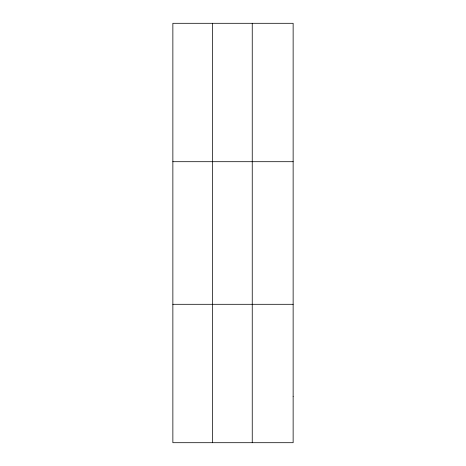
<?xml version="1.0" encoding="UTF-8"?>
<svg xmlns="http://www.w3.org/2000/svg" width="466" height="466" viewBox="0 0 466 466"><rect width="100%" height="100%" fill="white"/><g stroke="black" fill="none" stroke-linecap="round" stroke-linejoin="round"><path stroke-width="0.7" d="M212.554 442.7L212.554 23.3M252.246 442.7L252.246 23.3M172.863 161.702L293.137 161.702M172.863 304.298L293.137 304.298M293.137 396.566L293.137 442.7L172.863 442.7L172.863 23.3L293.137 23.3L293.137 396.566"/></g></svg>
